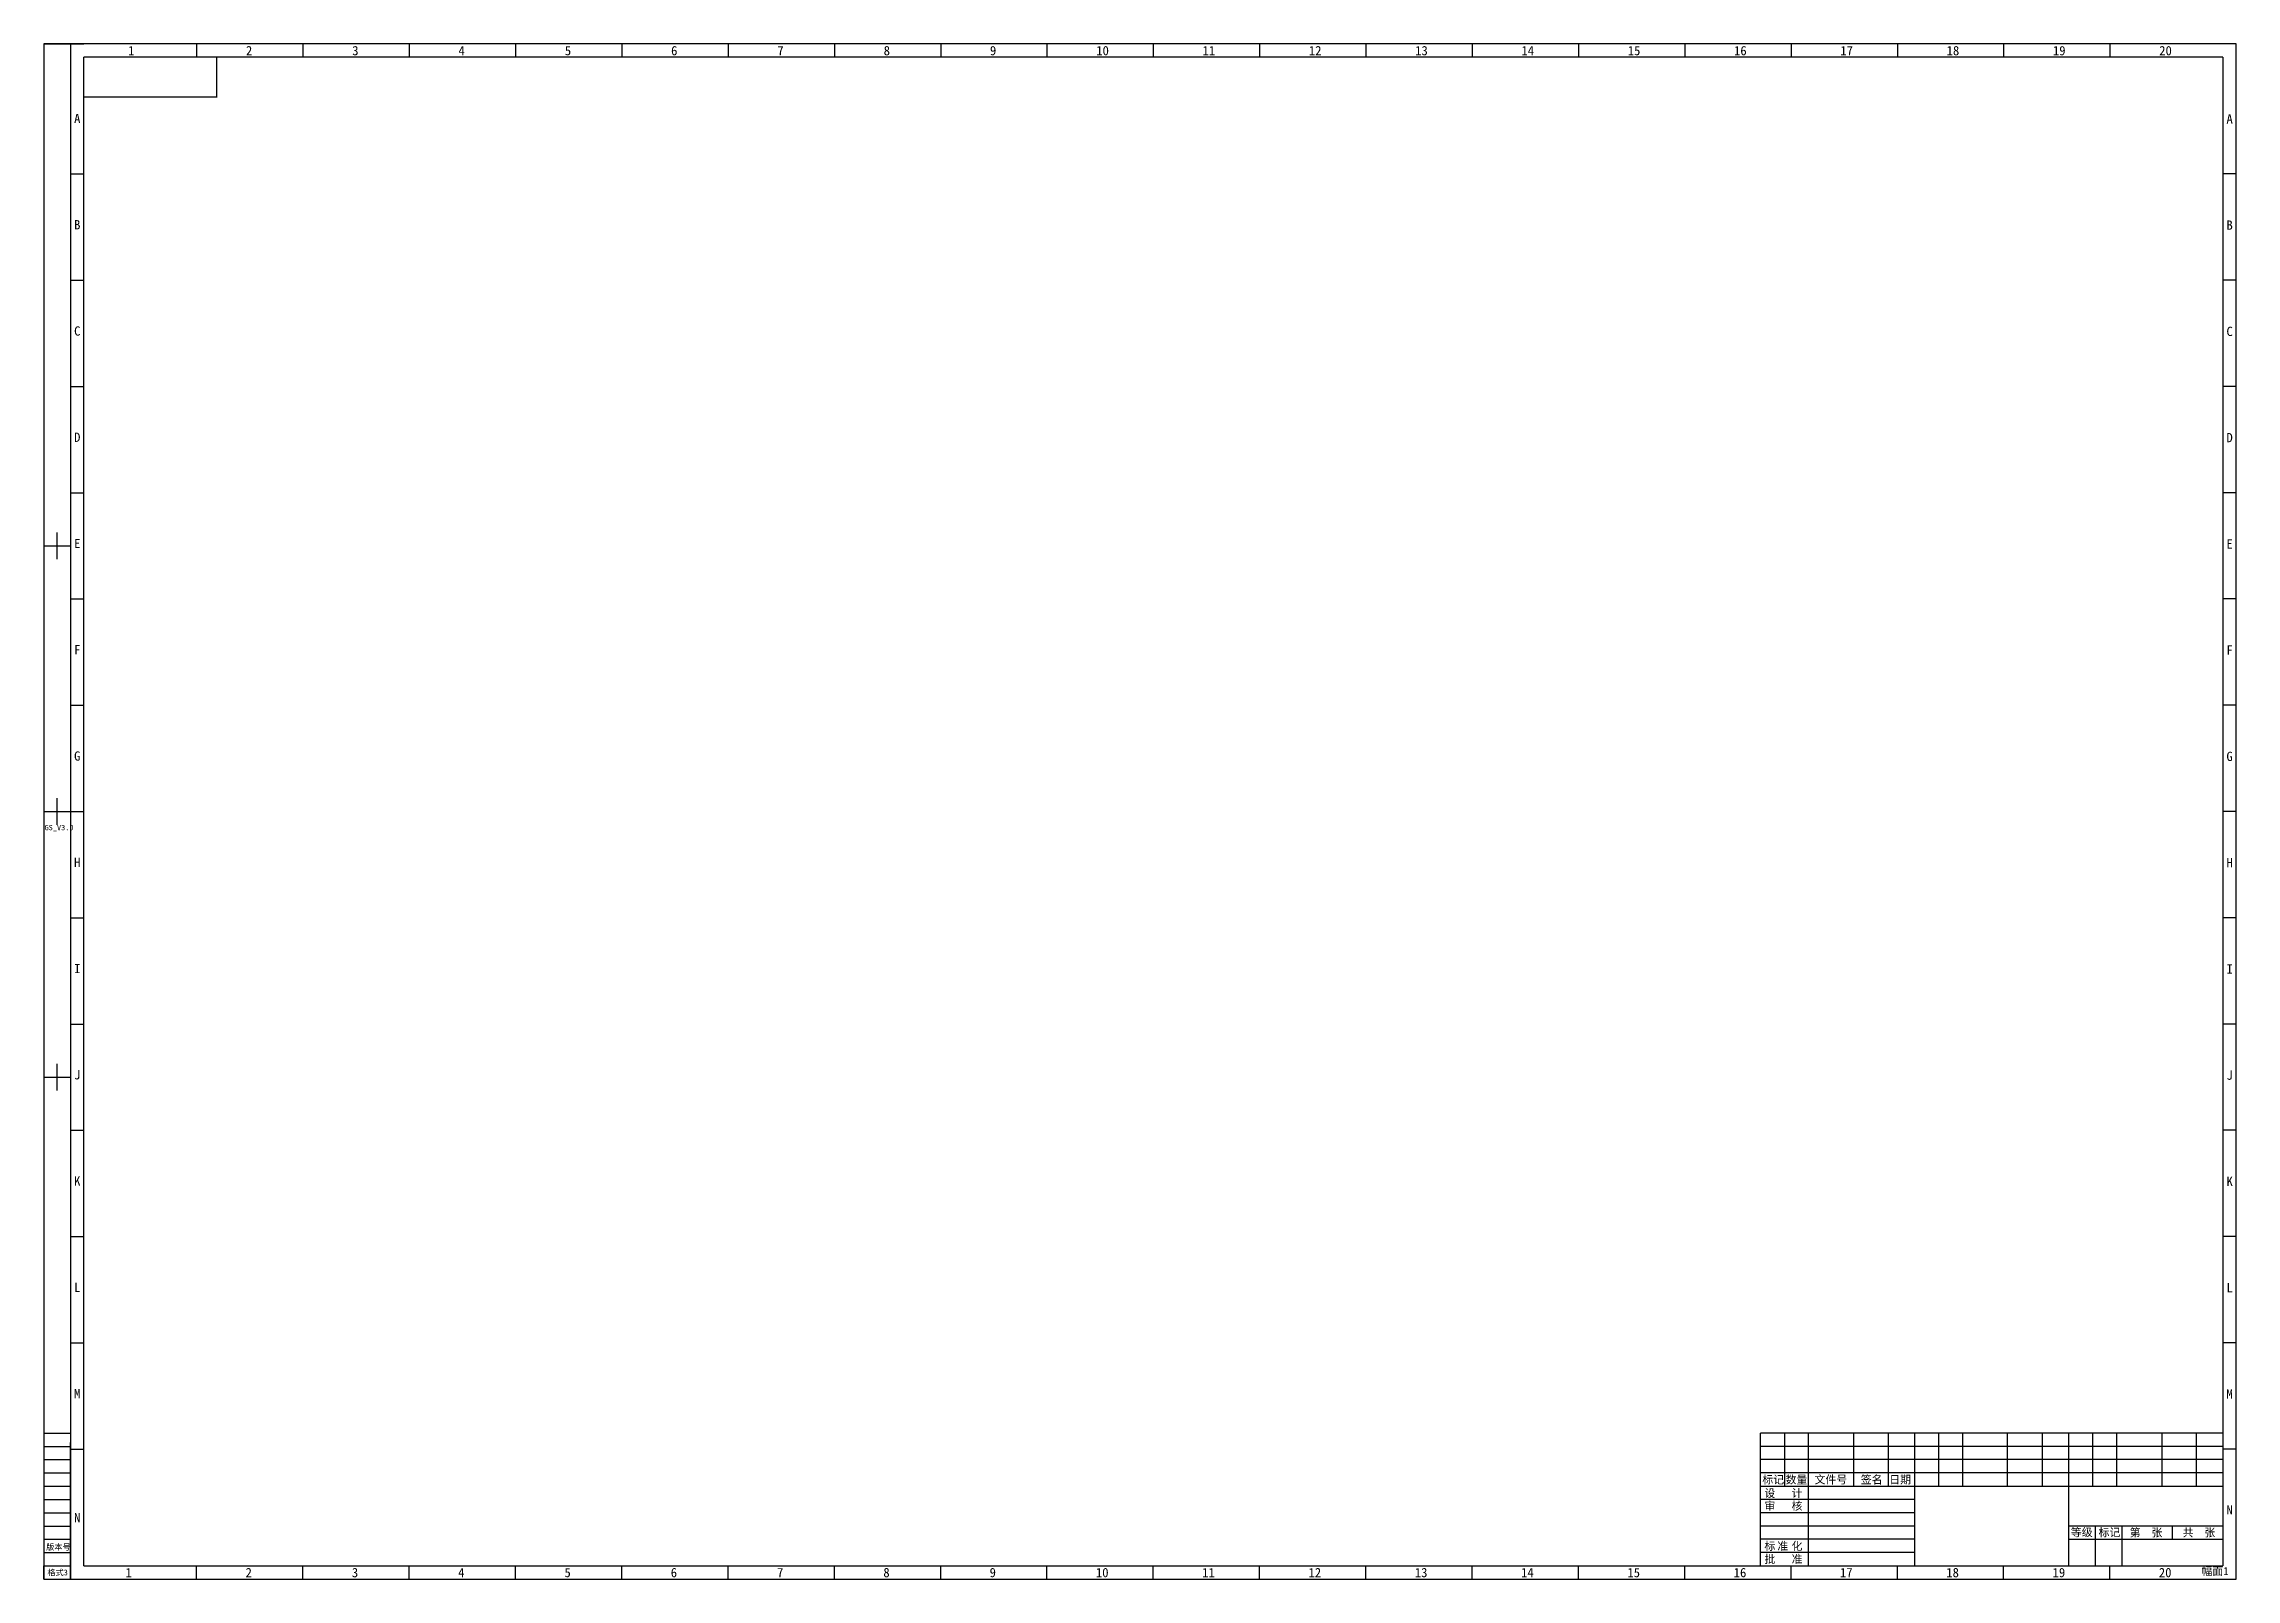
# Model space of a CAD drawing. Header units: inches. Extents: x -825 to 0, y 0 to 578.
import ezdxf

# ---------------------------------------------------------------- set-up
doc = ezdxf.new("R2010")
doc.units = ezdxf.units.IN
doc.header["$MEASUREMENT"] = 0
doc.styles.get("Standard").update_dxf_attribs({"font": 'simfang_1.ttf'})

msp = doc.modelspace()

# ---------------------------------------------------------------- linework, layer by layer
for p, q in [((-825, 578), (-815, 578)), ((-815, 578), (-815, 0)), ((-815, 578), (-810, 578)), ((-767.5, 577.93), (-767.5, 573)), ((-727.5, 577.93), (-727.5, 573)), ((-727.5, 577.93), (-727.5, 573)), ((-687.5, 577.93), (-687.5, 573)), ((-647.5, 577.93), (-647.5, 573)), ((-607.5, 577.93), (-607.5, 573)), ((-567.5, 577.93), (-567.5, 573)), ((-527.5, 577.93), (-527.5, 573)), ((-487.5, 577.93), (-487.5, 573)), ((-447.5, 577.93), (-447.5, 573)), ((-407.5, 577.93), (-407.5, 573)), ((-367.5, 577.93), (-367.5, 573)), ((-327.5, 577.93), (-327.5, 573)), ((-287.5, 577.93), (-287.5, 573)), ((-247.5, 577.93), (-247.5, 573)), ((-207.5, 577.93), (-207.5, 573)), ((-167.5, 577.93), (-167.5, 573)), ((-127.5, 577.93), (-127.5, 573)), ((-87.5, 577.93), (-87.5, 573)), ((-47.5, 577.93), (-47.5, 573)), ((-815, 529), (-810, 529)), ((0, 529), (-5, 529)), ((-815, 489), (-810, 489)), ((0, 489), (-5, 489)), ((-815, 449), (-810, 449)), ((0, 449), (-5, 449)), ((-815, 409), (-810, 409)), ((0, 409), (-5, 409)), ((-825, 389), (-815, 389)), ((-820, 384), (-820, 394)), ((-815, 369), (-810, 369)), ((0, 369), (-5, 369)), ((-815, 329), (-810, 329)), ((0, 329), (-5, 329)), ((-825, 289), (-815, 289)), ((-820, 284), (-820, 294)), ((-815, 289), (-810, 289)), ((0, 289), (-5, 289)), ((-815, 249), (-810, 249)), ((0, 249), (-5, 249)), ((-815, 209), (-810, 209)), ((0, 209), (-5, 209)), ((-820, 184), (-820, 194)), ((-825, 189), (-815, 189)), ((-815, 169), (-810, 169)), ((0, 169), (-5, 169)), ((-815, 129), (-810, 129)), ((0, 129), (-5, 129)), ((-815, 89), (-810, 89)), ((-815, 89), (-810, 89)), ((0, 89), (-5, 89)), ((0, 89), (-5, 89)), ((-825, 55), (-815, 55)), ((-825, 50), (-815, 50)), ((-54, 55), (-54, 35)), ((-45, 55), (-45, 35)), ((-28, 55), (-28, 35)), ((-15, 55), (-15, 35)), ((-825, 45), (-815, 45)), ((-815, 49), (-810, 49)), ((0, 49), (-5, 49)), ((-825, 40), (-815, 40)), ((-825, 35), (-815, 35)), ((-825, 30), (-825, 30)), ((-825, 30), (-815, 30)), ((-825, 25), (-825, 25)), ((-825, 25), (-815, 25)), ((-825, 20), (-815, 20)), ((-825, 15), (-815, 15)), ((-825, 10), (-815, 10)), ((-825, 0), (-825, 5)), ((-825, 5), (-815, 5)), ((-825, 0), (-815, 0)), ((-825, 0), (-825, 0)), ((-815, 0), (-810, 0)), ((-767.5, 0), (-767.5, 5)), ((-727.5, 0), (-727.5, 5)), ((-727.5, 0), (-727.5, 5)), ((-687.5, 0), (-687.5, 5)), ((-647.5, 0), (-647.5, 5)), ((-607.5, 0), (-607.5, 5)), ((-567.5, 0), (-567.5, 5)), ((-527.5, 0), (-527.5, 5)), ((-487.5, 0), (-487.5, 5)), ((-447.5, 0), (-447.5, 5)), ((-407.5, 0), (-407.5, 5)), ((-367.5, 0), (-367.5, 5)), ((-327.5, 0), (-327.5, 5)), ((-287.5, 0), (-287.5, 5)), ((-247.5, 0), (-247.5, 5)), ((-207.5, 0), (-207.5, 5)), ((-167.5, 0), (-167.5, 5)), ((-127.5, 0), (-127.5, 5)), ((-87.5, 0), (-87.5, 5)), ((-47.5, 0), (-47.5, 5))]:
    msp.add_line(p, q)
at = {"lineweight": 25}
for p, q in [((-815, 21.7), (-815, 51.4)), ((-815, 21.7), (-815, 51.4)), ((-144, 55), (-144, 35)), ((-131, 55), (-131, 35)), ((-112, 55), (-112, 35)), ((-103, 55), (-103, 35)), ((-86, 35), (-86, 55)), ((-73, 55), (-73, 35)), ((-42.32, 35), (-23.32, 35)), ((-815, 0), (-815, 21.7)), ((-825, 0), (-815, 0)), ((-815, 0), (-815, 0)), ((-815, 0), (-815, 0))]:
    msp.add_line(p, q, dxfattribs=at)
msp.add_lwpolyline([(-825, 0), (0, 0), (0, 578), (-825, 578)], close=True)
at = {"lineweight": 50, "const_width": 0.5}
for points in [[(-810, 573), (-5, 573)], [(-810, 573), (-810, 5)], [(-810, 573), (-760, 573), (-760, 558), (-810, 558)], [(-5, 5), (-5, 573)], [(-179, 55), (-179, 5)], [(-121, 55), (-121, 5)], [(-179, 35), (-62.32, 35)], [(-4.9, 35), (-62.32, 35)], [(-63, 20), (-53, 20), (-53, 15)], [(-810, 5), (-5, 5)]]:
    msp.add_lwpolyline(points, dxfattribs=at)
at = {"lineweight": 25, "const_width": 0.5}
for points in [[(-179, 55), (-5, 55)], [(-73, 55), (-63, 55), (-63, 5)], [(-63, 35), (-63, 20), (-5, 20)], [(-63.02, 19.97), (-53.02, 19.97), (-53.02, 4.97)], [(-63, 20), (-63, 15), (-5, 15)], [(-53, 20), (-43, 20), (-43, 5)], [(-43, 20), (-24, 20), (-24, 15)]]:
    msp.add_lwpolyline(points, dxfattribs=at)
at = {"lineweight": 25}
for points in [[(-5, 50), (-179, 50)], [(-5, 45), (-179, 45)], [(-5, 40), (-179, 40)], [(-121, 30), (-179, 30)], [(-121, 25), (-179, 25)], [(-121, 20), (-179, 20)], [(-121, 15), (-179, 15)], [(-121, 10), (-179, 10)]]:
    msp.add_lwpolyline(points, dxfattribs=at)
for points in [[(-170, 55), (-170, 35)], [(-161, 55), (-161, 5)]]:
    msp.add_lwpolyline(points)

# ---------------------------------------------------------------- texts
for s, height, p in [('GS_V3.0', 2, (-824.76, 281.95)), ('标记', 3, (-178.3, 35.97)), ('设   计', 3, (-177.51, 30.86)), ('数量', 3, (-169.56, 35.97)), ('文件号', 3, (-158.64, 35.97)), ('签名', 3, (-141.25, 35.97)), ('日期', 3, (-130.52, 35.97)), ('审   核', 3, (-177.51, 26.09)), ('等级', 3, (-62.22, 16.14)), ('标记', 3, (-51.78, 16.1)), ('第  张 ', 3, (-40.05, 16.05)), ('共  张', 3, (-20.12, 16.05)), ('版本号', 2.2, (-824.13, 11.01)), ('标   化', 3, (-177.51, 10.96)), ('批   准', 3, (-177.51, 6.05)), ('准', 3, (-172.69, 10.95)), ('格式3', 2.2, (-823.68, 1.43))]:
    msp.add_text(s, height=height).set_placement(p)
at = {"attachment_point": 1}
for s, width, insert, char_height in [('1', 6.7833, (-793.29, 577.19), 3.5), ('2', 8.9636, (-748.96, 577.19), 3.5), ('3', 8.9636, (-708.96, 577.19), 3.5), ('4', 8.9636, (-668.96, 577.19), 3.5), ('5', 8.9636, (-628.96, 577.19), 3.5), ('6', 8.9636, (-588.96, 577.19), 3.5), ('7', 8.9636, (-548.96, 577.19), 3.5), ('8', 8.9636, (-508.96, 577.19), 3.5), ('9', 8.9636, (-468.96, 577.19), 3.5), ('10', 8.9636, (-428.96, 577.19), 3.5), ('11', 8.9636, (-388.96, 577.19), 3.5), ('12', 8.9636, (-348.96, 577.19), 3.5), ('13', 8.9636, (-308.96, 577.19), 3.5), ('14', 8.9636, (-268.96, 577.19), 3.5), ('15', 8.9636, (-228.96, 577.19), 3.5), ('16', 8.9636, (-188.96, 577.19), 3.5), ('17', 8.9636, (-148.96, 577.19), 3.5), ('18', 8.9636, (-108.96, 577.19), 3.5), ('19', 8.9636, (-68.96, 577.19), 3.5), ('20', 8.9636, (-28.96, 577.19), 3.5), ('A', 14.0445, (-813.62, 551.64), 3.5), ('A', 17.7083, (-3.65, 551.5), 3.5), ('B', 14.0445, (-813.62, 511.64), 3.5), ('B', 17.7083, (-3.65, 511.5), 3.5), ('C', 14.0445, (-813.62, 471.64), 3.5), ('C', 17.7083, (-3.65, 471.5), 3.5), ('D', 14.0445, (-813.62, 431.64), 3.5), ('D', 17.7083, (-3.65, 431.5), 3.5), ('E', 14.0445, (-813.62, 391.64), 3.5), ('E', 17.7083, (-3.65, 391.5), 3.5), ('F', 14.0445, (-813.62, 351.64), 3.5), ('F', 17.7083, (-3.65, 351.5), 3.5), ('G', 14.0445, (-813.62, 311.64), 3.5), ('G', 17.7083, (-3.65, 311.5), 3.5), ('H', 14.0445, (-813.62, 271.64), 3.5), ('H', 17.7083, (-3.65, 271.5), 3.5), ('I', 14.0445, (-813.62, 231.64), 3.5), ('I', 17.7083, (-3.65, 231.5), 3.5), ('J', 14.0445, (-813.62, 191.64), 3.5), ('J', 17.7083, (-3.65, 191.5), 3.5), ('K', 14.0445, (-813.62, 151.64), 3.5), ('K', 17.7083, (-3.65, 151.5), 3.5), ('L', 14.0445, (-813.62, 111.64), 3.5), ('L', 17.7083, (-3.65, 111.5), 3.5), ('M', 14.0445, (-813.62, 71.64), 3.5), ('M', 17.7083, (-3.65, 71.5), 3.5), ('N', 18.6242, (-813.62, 24.94), 3.5), ('N', 15.8764, (-3.65, 27.85), 3.5), ('1', 56.178, (-794.28, 4.24), 3.5), ('2', 14.6551, (-749.09, 4.24), 3.5), ('3', 14.6551, (-709.09, 4.24), 3.5), ('4', 14.6551, (-669.09, 4.24), 3.5), ('5', 14.6551, (-629.09, 4.24), 3.5), ('6', 14.6551, (-589.09, 4.24), 3.5), ('7', 14.6551, (-549.09, 4.24), 3.5), ('8', 14.6551, (-509.09, 4.24), 3.5), ('9', 14.6551, (-469.09, 4.24), 3.5), ('10', 14.6551, (-429.09, 4.24), 3.5), ('11', 14.6551, (-389.09, 4.24), 3.5), ('12', 14.6551, (-349.09, 4.24), 3.5), ('13', 14.6551, (-309.09, 4.24), 3.5), ('14', 14.6551, (-269.09, 4.24), 3.5), ('15', 14.6551, (-229.09, 4.24), 3.5), ('16', 14.6551, (-189.09, 4.24), 3.5), ('17', 14.6551, (-149.09, 4.24), 3.5), ('18', 14.6551, (-109.09, 4.24), 3.5), ('19', 14.6551, (-69.09, 4.24), 3.5), ('20', 14.6551, (-29.09, 4.24), 3.5), ('幅面1', 41.4816, (-13.06, 4.54), 3)]:
    msp.add_mtext_dynamic_manual_height_columns(s, width=width, gutter_width=24.92, heights=[0], dxfattribs=dict(at, insert=insert, char_height=char_height))

doc.saveas('drawing.dxf')
